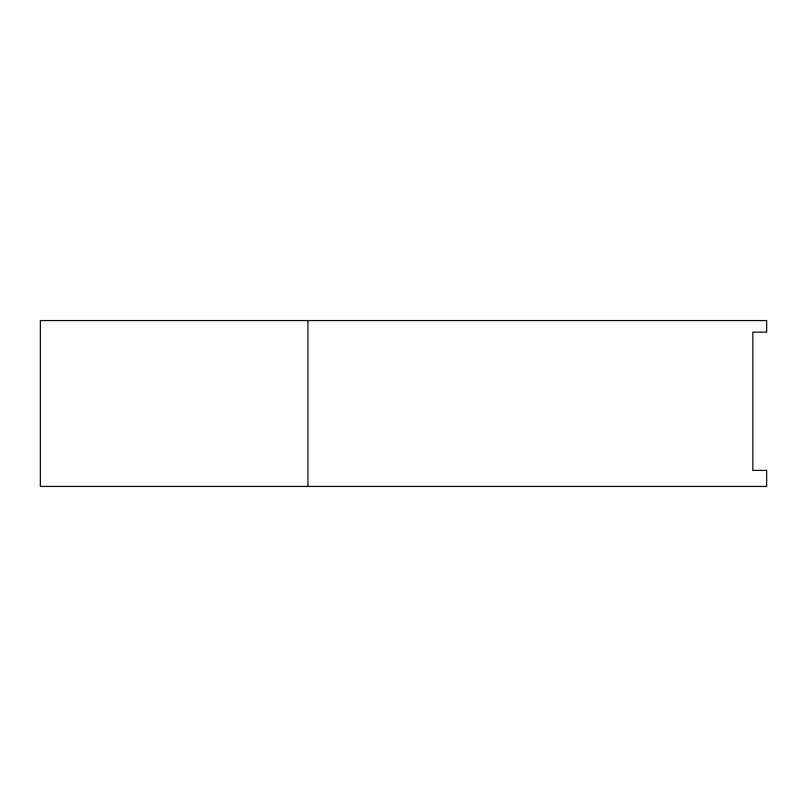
<?xml version="1.0" encoding="UTF-8"?>
<svg xmlns="http://www.w3.org/2000/svg" width="807" height="807" viewBox="0 0 807 807"><rect width="100%" height="100%" fill="white"/><g stroke="black" fill="none" stroke-linecap="round" stroke-linejoin="round"><path stroke-width="1.21" d="M307.941 320.55L307.941 486.45M766.65 320.55L40.35 320.55L40.35 486.45L766.65 486.45L766.65 470.4L752.83 470.4L752.83 332.141L766.65 332.141L766.65 320.55"/></g></svg>
